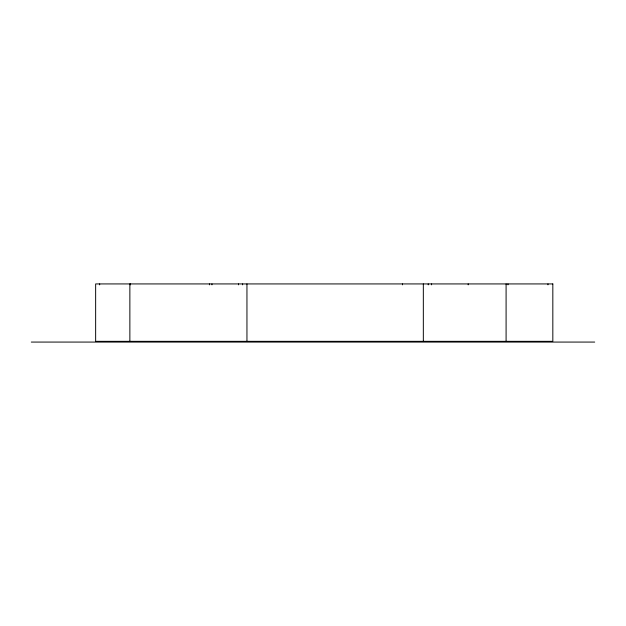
<?xml version="1.0" encoding="UTF-8"?>
<svg xmlns="http://www.w3.org/2000/svg" width="626" height="626" viewBox="0 0 626 626"><rect width="100%" height="100%" fill="white"/><g stroke="black" fill="none" stroke-linecap="round" stroke-linejoin="round"><path stroke-width="0.94" d="M31.3 342.07L594.7 342.07M547.969 283.93L547.969 284.846M508.007 283.93L508.007 284.846M506.09 283.93L506.09 341.334M468.185 283.93L468.185 284.846M431.557 283.93L431.557 284.846M428.223 283.93L428.223 284.846M423.332 283.93L423.332 341.334M402.463 283.93L402.463 284.846M246.949 283.93L246.949 341.334M242.598 283.93L242.598 284.846M238.529 283.93L238.529 284.846M211.956 283.93L211.956 284.846M209.436 283.93L209.436 284.846M130.294 283.93L130.294 284.846M129.864 283.93L129.864 341.334M99.651 283.93L99.651 284.846M552.828 283.93L95.645 283.93L95.645 341.334L552.828 341.334L552.828 283.93"/></g></svg>
